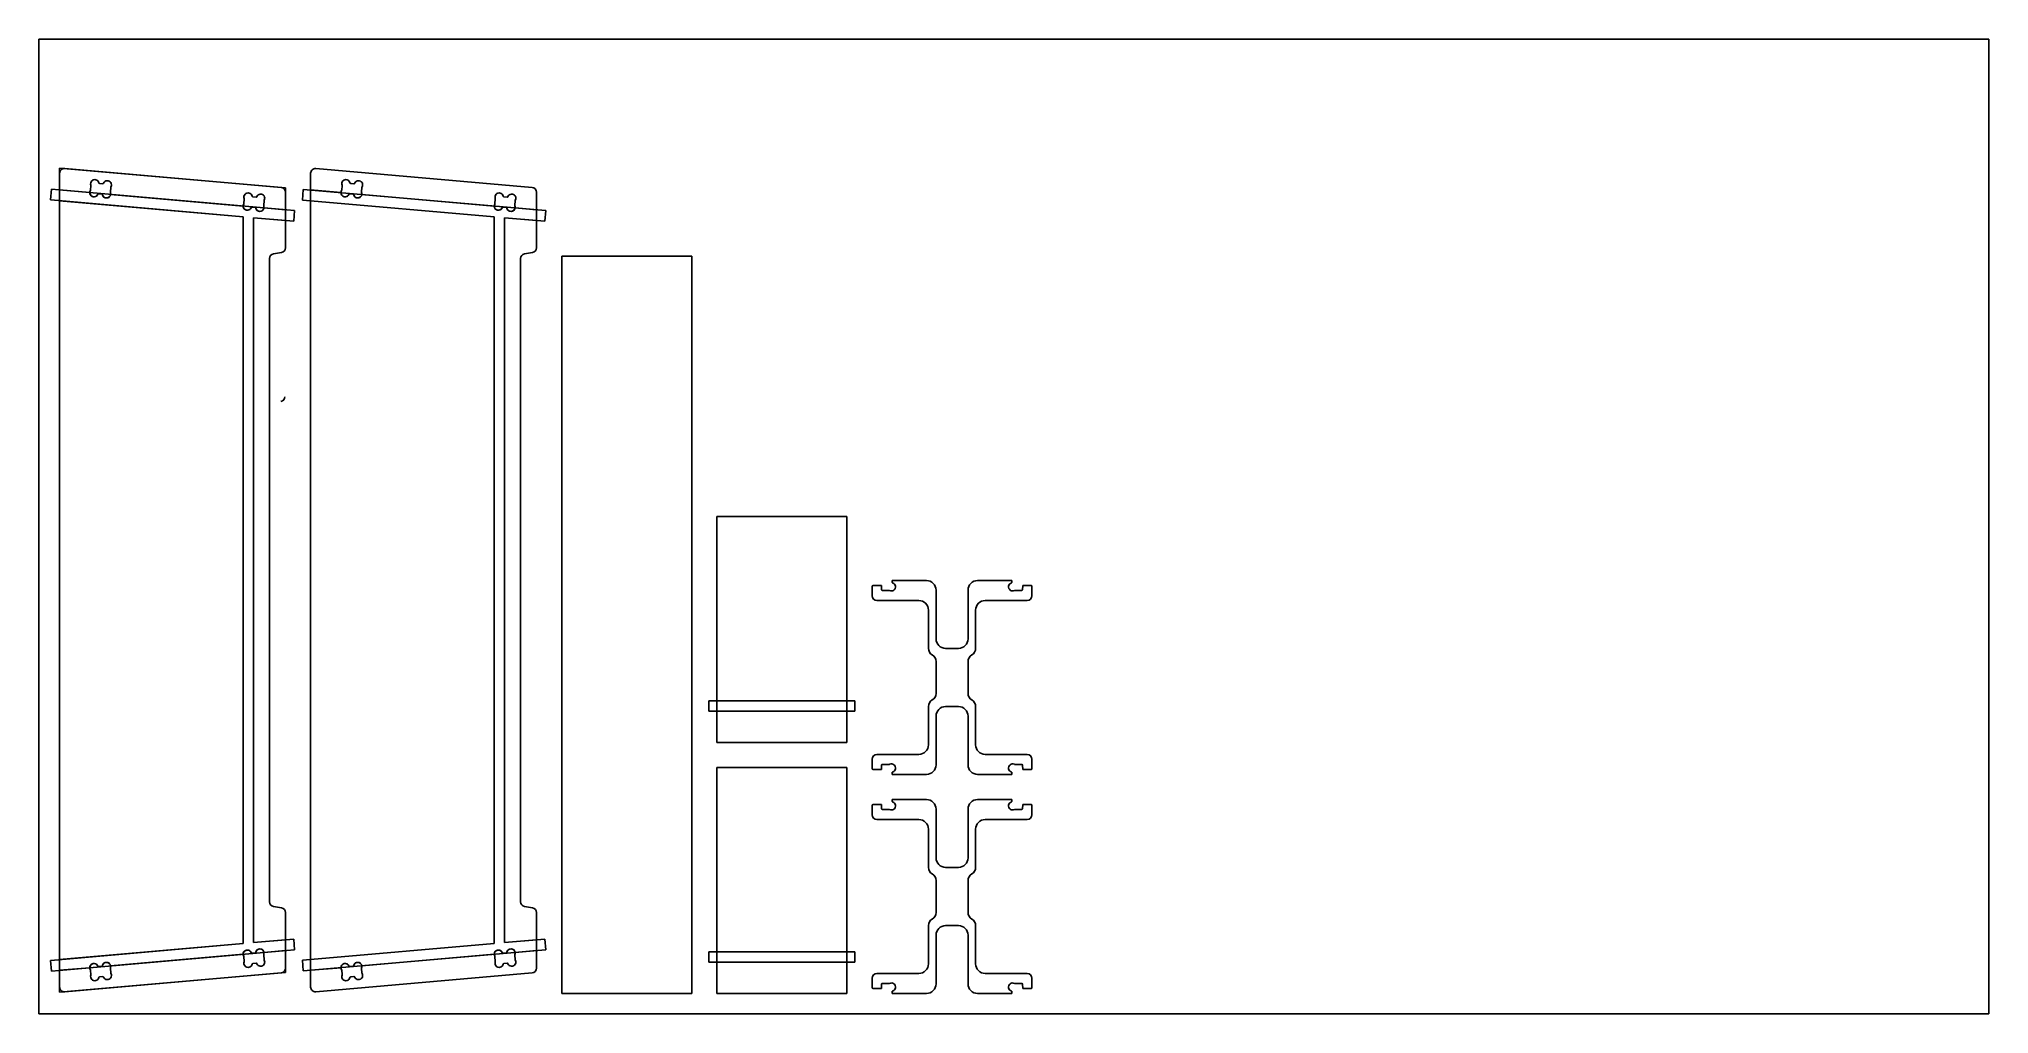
# Model space of a CAD drawing. Extents: x 0 to 96.1, y 0.2 to 48.2.
import ezdxf

# ---------------------------------------------------------------- set-up
doc = ezdxf.new("R2010")
doc.units = 0
doc.header["$MEASUREMENT"] = 0
doc.layers.get('0').update_dxf_attribs({"linetype": 'CONTINUOUS'})
for name, color, linetype in [('BOX_STOCK', 1, 'CONTINUOUS'), ('POCKETS', 171, 'CONTINUOUS'), ('PROFILES_INSIDE', 4, 'CONTINUOUS'), ('PROFILES_OUTSIDE', 6, 'CONTINUOUS')]:
    doc.layers.add(name, color=color, linetype=linetype)

msp = doc.modelspace()

# ---------------------------------------------------------------- linework, layer by layer
at = {"color": 7, "linetype": 'CONTINUOUS'}
for p, q in [((1.022, 40.764), (1.022, 41.587)), ((1.278, 41.822), (11.936, 40.89)), ((13.391, 41.587), (13.391, 40.764)), ((24.305, 40.89), (13.648, 41.822)), ((1.022, 40.764), (2.512, 40.633)), ((1.022, 40.764), (1.022, 40.235)), ((2.544, 40.747), (2.565, 40.987)), ((2.943, 40.575), (3.101, 40.562)), ((2.987, 41.087), (3.146, 41.073)), ((3.545, 40.901), (3.524, 40.661)), ((3.536, 40.544), (10.065, 39.972)), ((10.541, 40.426), (10.699, 40.412)), ((12.152, 40.655), (12.152, 39.79)), ((14.887, 40.633), (13.391, 40.764)), ((13.391, 40.235), (13.391, 40.764)), ((14.919, 40.747), (14.94, 40.987)), ((15.318, 40.575), (15.476, 40.561)), ((15.362, 41.086), (15.521, 41.073)), ((15.92, 40.901), (15.899, 40.661)), ((22.434, 39.972), (15.911, 40.543)), ((22.91, 40.426), (23.069, 40.412)), ((24.521, 39.79), (24.521, 40.655)), ((1.022, 2.851), (1.022, 40.235)), ((10.063, 39.444), (1.022, 40.235)), ((10.063, 3.642), (10.063, 39.444)), ((10.097, 40.086), (10.118, 40.326)), ((10.496, 39.915), (10.655, 39.901)), ((10.577, 39.399), (10.577, 3.687)), ((12.152, 39.261), (10.577, 39.399)), ((11.098, 40.24), (11.077, 40.001)), ((11.089, 39.883), (12.152, 39.79)), ((12.152, 39.261), (12.152, 39.79)), ((13.391, 40.235), (13.391, 2.851)), ((13.391, 40.235), (22.433, 39.444)), ((22.433, 39.444), (22.433, 3.642)), ((22.466, 40.086), (22.487, 40.326)), ((22.865, 39.915), (23.024, 39.901)), ((22.946, 3.687), (22.946, 39.399)), ((22.946, 39.399), (24.521, 39.261)), ((23.468, 40.24), (23.447, 40.001)), ((24.521, 39.79), (23.459, 39.883)), ((24.521, 39.79), (24.521, 39.261)), ((12.152, 39.261), (12.152, 37.92)), ((24.521, 37.92), (24.521, 39.261)), ((11.559, 37.617), (11.956, 37.687)), ((24.326, 37.687), (23.929, 37.617)), ((32.166, 37.511), (25.76, 37.511)), ((25.76, 37.511), (25.76, 1.184)), ((32.166, 1.184), (32.166, 37.511)), ((11.364, 5.701), (11.364, 37.385)), ((23.733, 37.385), (23.733, 5.701)), ((39.811, 24.681), (33.405, 24.681)), ((33.405, 24.681), (33.405, 15.598)), ((39.811, 15.598), (39.811, 24.681)), ((41.05, 21.239), (41.05, 20.777)), ((41.089, 21.279), (41.505, 21.279)), ((41.505, 21.279), (41.518, 21.069)), ((42.034, 21.525), (42.034, 21.445)), ((43.727, 21.525), (42.034, 21.525)), ((47.94, 21.525), (46.247, 21.525)), ((47.94, 21.445), (47.94, 21.525)), ((48.455, 21.069), (48.469, 21.279)), ((48.469, 21.279), (48.885, 21.279)), ((48.924, 20.777), (48.924, 21.239)), ((41.286, 20.54), (43.352, 20.54)), ((41.558, 21.033), (41.898, 21.033)), ((44.2, 18.656), (44.2, 21.052)), ((45.774, 21.052), (45.774, 18.656)), ((46.622, 20.54), (48.688, 20.54)), ((48.076, 21.033), (48.416, 21.033)), ((43.825, 20.068), (43.825, 18.184)), ((46.149, 18.184), (46.149, 20.068)), ((44.2, 17.534), (44.2, 15.965)), ((45.302, 18.184), (44.672, 18.184)), ((45.774, 15.965), (45.774, 17.534)), ((39.811, 15.598), (33.405, 15.598)), ((33.405, 15.089), (33.405, 15.598)), ((39.811, 15.598), (39.811, 15.089)), ((33.405, 15.089), (33.405, 13.552)), ((33.405, 15.089), (39.811, 15.089)), ((39.811, 13.552), (39.811, 15.089)), ((43.825, 15.315), (43.825, 13.431)), ((44.2, 12.446), (44.2, 14.843)), ((44.672, 15.315), (45.302, 15.315)), ((45.774, 14.843), (45.774, 12.446)), ((46.149, 13.431), (46.149, 15.315)), ((33.405, 13.552), (39.811, 13.552)), ((41.05, 12.722), (41.05, 12.259)), ((43.352, 12.958), (41.286, 12.958)), ((48.688, 12.958), (46.622, 12.958)), ((48.924, 12.259), (48.924, 12.722)), ((39.811, 12.313), (33.405, 12.313)), ((33.405, 12.313), (33.405, 3.23)), ((39.811, 3.23), (39.811, 12.313)), ((41.505, 12.22), (41.089, 12.22)), ((41.518, 12.429), (41.505, 12.22)), ((41.898, 12.466), (41.558, 12.466)), ((42.034, 12.054), (42.034, 11.974)), ((42.034, 11.974), (43.727, 11.974)), ((46.247, 11.974), (47.94, 11.974)), ((47.94, 11.974), (47.94, 12.054)), ((48.416, 12.466), (48.076, 12.466)), ((48.469, 12.22), (48.455, 12.429)), ((48.885, 12.22), (48.469, 12.22)), ((42.034, 10.735), (42.034, 10.655)), ((43.727, 10.735), (42.034, 10.735)), ((47.94, 10.735), (46.247, 10.735)), ((47.94, 10.655), (47.94, 10.735)), ((41.05, 10.449), (41.05, 9.987)), ((41.089, 10.489), (41.505, 10.489)), ((41.286, 9.75), (43.352, 9.75)), ((41.505, 10.489), (41.518, 10.279)), ((41.558, 10.243), (41.898, 10.243)), ((44.2, 7.866), (44.2, 10.262)), ((45.774, 10.262), (45.774, 7.866)), ((46.622, 9.75), (48.688, 9.75)), ((48.076, 10.243), (48.416, 10.243)), ((48.455, 10.279), (48.469, 10.489)), ((48.469, 10.489), (48.885, 10.489)), ((48.924, 9.987), (48.924, 10.449)), ((43.825, 9.278), (43.825, 7.394)), ((46.149, 7.394), (46.149, 9.278)), ((44.2, 6.744), (44.2, 5.175)), ((45.302, 7.394), (44.672, 7.394)), ((45.774, 5.175), (45.774, 6.744)), ((11.956, 5.398), (11.559, 5.468)), ((12.152, 5.166), (12.152, 3.824)), ((23.929, 5.468), (24.326, 5.398)), ((24.521, 3.824), (24.521, 5.166)), ((43.825, 4.525), (43.825, 2.641)), ((44.2, 1.656), (44.2, 4.053)), ((44.672, 4.525), (45.302, 4.525)), ((45.774, 4.053), (45.774, 1.656)), ((46.149, 2.641), (46.149, 4.525)), ((1.022, 2.851), (10.063, 3.642)), ((10.065, 3.113), (3.536, 2.542)), ((10.118, 2.759), (10.097, 2.999)), ((10.655, 3.185), (10.496, 3.171)), ((10.577, 3.687), (12.152, 3.824)), ((11.077, 3.085), (11.098, 2.845)), ((12.152, 3.296), (11.089, 3.203)), ((12.152, 3.296), (12.152, 3.824)), ((12.152, 3.296), (12.152, 2.431)), ((22.433, 3.642), (13.391, 2.851)), ((15.911, 2.542), (22.434, 3.113)), ((22.487, 2.759), (22.466, 2.999)), ((23.024, 3.185), (22.865, 3.171)), ((24.521, 3.824), (22.946, 3.687)), ((23.447, 3.085), (23.468, 2.845)), ((23.459, 3.203), (24.521, 3.296)), ((24.521, 3.824), (24.521, 3.296)), ((24.521, 2.431), (24.521, 3.296)), ((33.405, 3.23), (39.811, 3.23)), ((33.405, 2.721), (33.405, 3.23)), ((39.811, 3.23), (39.811, 2.721)), ((1.022, 2.851), (1.022, 2.322)), ((2.512, 2.452), (1.022, 2.322)), ((1.022, 1.498), (1.022, 2.322)), ((11.936, 2.195), (1.278, 1.263)), ((2.565, 2.098), (2.544, 2.338)), ((3.101, 2.524), (2.943, 2.51)), ((3.146, 2.012), (2.987, 1.999)), ((3.524, 2.424), (3.545, 2.184)), ((10.699, 2.673), (10.541, 2.659)), ((13.391, 2.322), (13.391, 2.851)), ((13.391, 2.322), (14.887, 2.453)), ((13.391, 2.322), (13.391, 1.498)), ((13.648, 1.263), (24.305, 2.195)), ((14.94, 2.099), (14.919, 2.339)), ((15.476, 2.524), (15.318, 2.511)), ((15.521, 2.013), (15.362, 1.999)), ((15.899, 2.425), (15.92, 2.185)), ((23.069, 2.673), (22.91, 2.659)), ((33.405, 2.721), (33.405, 1.184)), ((39.811, 2.721), (33.405, 2.721)), ((39.811, 1.184), (39.811, 2.721)), ((41.05, 1.932), (41.05, 1.469)), ((43.352, 2.168), (41.286, 2.168)), ((48.688, 2.168), (46.622, 2.168)), ((48.924, 1.469), (48.924, 1.932)), ((25.76, 1.184), (32.166, 1.184)), ((33.405, 1.184), (39.811, 1.184)), ((41.505, 1.43), (41.089, 1.43)), ((41.518, 1.639), (41.505, 1.43)), ((41.898, 1.676), (41.558, 1.676)), ((42.034, 1.264), (42.034, 1.184)), ((42.034, 1.184), (43.727, 1.184)), ((46.247, 1.184), (47.94, 1.184)), ((47.94, 1.184), (47.94, 1.264)), ((48.416, 1.676), (48.076, 1.676)), ((48.469, 1.43), (48.455, 1.639)), ((48.885, 1.43), (48.469, 1.43))]:
    msp.add_line(p, q, dxfattribs=at)
for centre, radius, start, end in [((1.258, 41.587), 0.236, 85, 180), ((13.627, 41.587), 0.236, 85, 180), ((2.715, 40.63), 0.204, 150.11212, 178.94474), ((2.715, 40.63), 0.204, 178.94474, 337.39955), ((2.504, 40.751), 0.0394, 330.11212, 355), ((2.754, 41.073), 0.204, 12.60048, 199.88782), ((2.525, 40.99), 0.0394, 355, 19.88782), ((2.939, 40.536), 0.0394, 85.00006, 157.39955), ((2.991, 41.126), 0.0394, 192.60048, 265.00006), ((3.098, 40.522), 0.0394, 12.60048, 85.00006), ((3.335, 40.575), 0.204, 192.60048, 351.05518), ((3.15, 41.112), 0.0394, 265.00006, 337.39955), ((3.374, 41.019), 0.204, 330.11222, 157.39955), ((3.563, 40.658), 0.0394, 175, 199.88791), ((3.335, 40.575), 0.204, 351.05518, 19.88791), ((3.584, 40.898), 0.0394, 150.11222, 175), ((10.307, 40.412), 0.204, 12.60048, 199.88782), ((10.544, 40.465), 0.0394, 192.60048, 265.00006), ((10.703, 40.451), 0.0394, 265.00006, 337.39955), ((10.927, 40.358), 0.204, 330.11222, 157.39955), ((11.915, 40.655), 0.236, 0, 85), ((15.09, 40.629), 0.204, 178.94474, 337.39955), ((15.09, 40.629), 0.204, 150.11212, 178.94474), ((14.879, 40.75), 0.0394, 330.11212, 355), ((15.129, 41.073), 0.204, 12.60048, 199.88782), ((14.9, 40.99), 0.0394, 355, 19.88782), ((15.314, 40.536), 0.0394, 85.00006, 157.39955), ((15.366, 41.126), 0.0394, 192.60048, 265.00006), ((15.473, 40.522), 0.0394, 12.60048, 85.00006), ((15.71, 40.575), 0.204, 192.60048, 351.05518), ((15.524, 41.112), 0.0394, 265.00006, 337.39955), ((15.749, 41.018), 0.204, 330.11222, 157.39955), ((15.938, 40.657), 0.0394, 175, 199.88791), ((15.71, 40.575), 0.204, 351.05518, 19.88791), ((15.959, 40.897), 0.0394, 150.11222, 175), ((22.676, 40.412), 0.204, 12.60048, 199.88782), ((22.913, 40.465), 0.0394, 192.60048, 265.00006), ((23.072, 40.451), 0.0394, 265.00006, 337.39955), ((23.296, 40.358), 0.204, 330.11222, 157.39955), ((24.285, 40.655), 0.236, 0, 85), ((10.268, 39.969), 0.204, 150.11212, 178.94474), ((10.268, 39.969), 0.204, 178.94474, 337.39955), ((10.058, 40.09), 0.0394, 330.11212, 355), ((10.079, 40.33), 0.0394, 355, 19.88782), ((10.493, 39.875), 0.0394, 85.00006, 157.39955), ((10.651, 39.862), 0.0394, 12.60048, 85.00006), ((10.888, 39.915), 0.204, 192.60048, 351.05518), ((11.117, 39.997), 0.0394, 175, 199.88791), ((10.888, 39.915), 0.204, 351.05518, 19.88791), ((11.138, 40.237), 0.0394, 150.11222, 175), ((22.638, 39.969), 0.204, 150.11212, 178.94474), ((22.638, 39.969), 0.204, 178.94474, 337.39955), ((22.427, 40.09), 0.0394, 330.11212, 355), ((22.448, 40.33), 0.0394, 355, 19.88782), ((22.862, 39.875), 0.0394, 85.00006, 157.39955), ((23.02, 39.862), 0.0394, 12.60048, 85.00006), ((23.258, 39.915), 0.204, 192.60048, 351.05518), ((23.486, 39.997), 0.0394, 175, 199.88791), ((23.258, 39.915), 0.204, 351.05518, 19.88791), ((23.507, 40.237), 0.0394, 150.11222, 175), ((11.6, 37.385), 0.236, 100, 180), ((11.915, 37.92), 0.236, 280, 0), ((23.97, 37.385), 0.236, 100, 180), ((24.285, 37.92), 0.236, 280, 0), ((41.089, 21.239), 0.0394, 90, 180), ((42, 21.214), 0.204, 245.11211, 72.39953), ((42.074, 21.445), 0.0394, 180, 252.39953), ((43.727, 21.052), 0.472, 0, 90), ((46.247, 21.052), 0.472, 90, 180), ((47.974, 21.214), 0.204, 107.60047, 294.88789), ((47.9, 21.445), 0.0394, 287.60047, 0), ((48.885, 21.239), 0.0394, 0, 90), ((41.286, 20.777), 0.236, 180, 270), ((41.558, 21.072), 0.0394, 183.66194, 270), ((41.898, 20.993), 0.0394, 65.11211, 90), ((43.352, 20.068), 0.472, 0, 90), ((46.622, 20.068), 0.472, 90, 180), ((48.076, 20.993), 0.0394, 90, 114.88789), ((48.416, 21.072), 0.0394, 270, 356.33806), ((48.688, 20.777), 0.236, 270, 0), ((44.672, 18.656), 0.472, 180, 270), ((45.302, 18.656), 0.472, 270, 0), ((44.2, 18.184), 0.375, 180, 240), ((43.825, 17.534), 0.375, 0, 60), ((46.149, 17.534), 0.375, 120, 180), ((45.774, 18.184), 0.375, 300, 0), ((44.2, 15.315), 0.375, 120, 180), ((43.825, 15.965), 0.375, 300, 0), ((46.149, 15.965), 0.375, 180, 240), ((45.774, 15.315), 0.375, 0, 60), ((44.672, 14.843), 0.472, 90, 180), ((45.302, 14.843), 0.472, 0, 90), ((41.286, 12.722), 0.236, 90, 180), ((42, 12.285), 0.204, 287.60047, 114.88789), ((43.352, 13.431), 0.472, 270, 0), ((46.622, 13.431), 0.472, 180, 270), ((47.974, 12.285), 0.204, 65.11211, 252.39953), ((48.688, 12.722), 0.236, 0, 90), ((41.089, 12.259), 0.0394, 180, 270), ((41.558, 12.427), 0.0394, 90, 176.33806), ((41.898, 12.505), 0.0394, 270, 294.88789), ((42.074, 12.054), 0.0394, 107.60047, 180), ((43.727, 12.446), 0.472, 270, 0), ((46.247, 12.446), 0.472, 180, 270), ((47.9, 12.054), 0.0394, 0, 72.39953), ((48.076, 12.505), 0.0394, 245.11211, 270), ((48.416, 12.427), 0.0394, 3.66194, 90), ((48.885, 12.259), 0.0394, 270, 0), ((42, 10.423), 0.204, 245.11211, 72.39953), ((42.074, 10.655), 0.0394, 180, 252.39953), ((43.727, 10.262), 0.472, 0, 90), ((46.247, 10.262), 0.472, 90, 180), ((47.974, 10.423), 0.204, 107.60047, 294.88789), ((47.9, 10.655), 0.0394, 287.60047, 0), ((41.089, 10.449), 0.0394, 90, 180), ((41.286, 9.987), 0.236, 180, 270), ((41.558, 10.282), 0.0394, 183.66194, 270), ((41.898, 10.203), 0.0394, 65.11211, 90), ((43.352, 9.278), 0.472, 0, 90), ((46.622, 9.278), 0.472, 90, 180), ((48.076, 10.203), 0.0394, 90, 114.88789), ((48.416, 10.282), 0.0394, 270, 356.33806), ((48.688, 9.987), 0.236, 270, 0), ((48.885, 10.449), 0.0394, 0, 90), ((44.672, 7.866), 0.472, 180, 270), ((45.302, 7.866), 0.472, 270, 0), ((44.2, 7.394), 0.375, 180, 240), ((43.825, 6.744), 0.375, 0, 60), ((46.149, 6.744), 0.375, 120, 180), ((45.774, 7.394), 0.375, 300, 0), ((11.6, 5.701), 0.236, 180, 260), ((11.915, 5.166), 0.236, 0, 80), ((23.97, 5.701), 0.236, 180, 260), ((24.285, 5.166), 0.236, 0, 80), ((44.2, 4.525), 0.375, 120, 180), ((43.825, 5.175), 0.375, 300, 0), ((46.149, 5.175), 0.375, 180, 240), ((45.774, 4.525), 0.375, 0, 60), ((44.672, 4.053), 0.472, 90, 180), ((45.302, 4.053), 0.472, 0, 90), ((10.268, 3.117), 0.204, 22.60048, 181.05518), ((10.268, 3.117), 0.204, 181.05518, 209.88782), ((10.058, 2.996), 0.0394, 5, 29.88782), ((10.493, 3.21), 0.0394, 202.60048, 275.00006), ((10.651, 3.224), 0.0394, 275.00006, 347.39955), ((10.888, 3.171), 0.204, 8.94474, 167.39955), ((11.117, 3.088), 0.0394, 160.11222, 185), ((10.888, 3.171), 0.204, 340.11222, 8.94474), ((22.638, 3.117), 0.204, 22.60048, 181.05518), ((22.638, 3.117), 0.204, 181.05518, 209.88782), ((22.427, 2.996), 0.0394, 5, 29.88782), ((22.862, 3.21), 0.0394, 202.60048, 275.00006), ((23.02, 3.224), 0.0394, 275.00006, 347.39955), ((23.258, 3.171), 0.204, 8.94474, 167.39955), ((23.486, 3.088), 0.0394, 160.11222, 185), ((23.258, 3.171), 0.204, 340.11222, 8.94474), ((2.715, 2.456), 0.204, 22.60048, 181.05518), ((2.715, 2.456), 0.204, 181.05518, 209.88782), ((2.504, 2.335), 0.0394, 5, 29.88782), ((2.754, 2.012), 0.204, 160.11212, 347.39955), ((2.525, 2.095), 0.0394, 340.11212, 5), ((2.939, 2.549), 0.0394, 202.60048, 275.00006), ((2.991, 1.959), 0.0394, 95.00006, 167.39955), ((3.098, 2.563), 0.0394, 275.00006, 347.39955), ((3.335, 2.51), 0.204, 8.94474, 167.39955), ((3.15, 1.973), 0.0394, 22.60048, 95.00006), ((3.374, 2.067), 0.204, 202.60048, 29.88791), ((3.563, 2.427), 0.0394, 160.11222, 185), ((3.335, 2.51), 0.204, 340.11222, 8.94474), ((3.584, 2.188), 0.0394, 185, 209.88791), ((10.307, 2.673), 0.204, 160.11212, 347.39955), ((10.079, 2.756), 0.0394, 340.11212, 5), ((10.544, 2.62), 0.0394, 95.00006, 167.39955), ((10.703, 2.634), 0.0394, 22.60048, 95.00006), ((10.927, 2.727), 0.204, 202.60048, 29.88791), ((11.138, 2.848), 0.0394, 185, 209.88791), ((11.915, 2.431), 0.236, 275, 0), ((15.09, 2.456), 0.204, 22.60048, 181.05518), ((15.09, 2.456), 0.204, 181.05518, 209.88782), ((14.879, 2.335), 0.0394, 5, 29.88782), ((15.129, 2.013), 0.204, 160.11212, 347.39955), ((14.9, 2.095), 0.0394, 340.11212, 5), ((15.314, 2.55), 0.0394, 202.60048, 275.00006), ((15.366, 1.96), 0.0394, 95.00006, 167.39955), ((15.473, 2.564), 0.0394, 275.00006, 347.39955), ((15.71, 2.511), 0.204, 8.94474, 167.39955), ((15.524, 1.974), 0.0394, 22.60048, 95.00006), ((15.749, 2.067), 0.204, 202.60048, 29.88791), ((15.938, 2.428), 0.0394, 160.11222, 185), ((15.71, 2.511), 0.204, 340.11222, 8.94474), ((15.959, 2.188), 0.0394, 185, 209.88791), ((22.676, 2.673), 0.204, 160.11212, 347.39955), ((22.448, 2.756), 0.0394, 340.11212, 5), ((22.913, 2.62), 0.0394, 95.00006, 167.39955), ((23.072, 2.634), 0.0394, 22.60048, 95.00006), ((23.296, 2.727), 0.204, 202.60048, 29.88791), ((23.507, 2.848), 0.0394, 185, 209.88791), ((24.285, 2.431), 0.236, 275, 0), ((41.286, 1.932), 0.236, 90, 180), ((43.352, 2.641), 0.472, 270, 0), ((46.622, 2.641), 0.472, 180, 270), ((48.688, 1.932), 0.236, 0, 90), ((1.258, 1.498), 0.236, 180, 275), ((13.627, 1.498), 0.236, 180, 275), ((41.089, 1.469), 0.0394, 180, 270), ((41.558, 1.637), 0.0394, 90, 176.33806), ((41.898, 1.715), 0.0394, 270, 294.88789), ((42, 1.495), 0.204, 287.60047, 114.88789), ((42.074, 1.264), 0.0394, 107.60047, 180), ((43.727, 1.656), 0.472, 270, 0), ((46.247, 1.656), 0.472, 180, 270), ((47.974, 1.495), 0.204, 65.11211, 252.39953), ((47.9, 1.264), 0.0394, 0, 72.39953), ((48.076, 1.715), 0.0394, 245.11211, 270), ((48.416, 1.637), 0.0394, 3.66194, 90), ((48.885, 1.469), 0.0394, 270, 0)]:
    msp.add_arc(centre, radius, start, end, dxfattribs=at)
at = {"layer": 'BOX_STOCK'}
for p, q in [((96.071, 48.202), (0.008, 48.202)), ((0.008, 48.202), (0.008, 0.171)), ((96.071, 0.171), (96.071, 48.202)), ((0.008, 0.171), (96.071, 0.171))]:
    msp.add_line(p, q, dxfattribs=at)
at = {"layer": 'POCKETS'}
for p, q in [((0.617, 40.799), (0.571, 40.274)), ((1.009, 40.765), (0.617, 40.799)), ((12.21, 39.785), (1.009, 40.765)), ((13.03, 40.795), (12.984, 40.27)), ((13.422, 40.761), (13.03, 40.795)), ((24.579, 39.785), (13.422, 40.761)), ((0.571, 40.274), (0.964, 40.24)), ((0.964, 40.24), (10.063, 39.444)), ((10.063, 39.444), (10.063, 3.642)), ((10.577, 39.399), (12.164, 39.26)), ((10.577, 3.687), (10.577, 39.399)), ((12.602, 39.751), (12.21, 39.785)), ((12.556, 39.226), (12.602, 39.751)), ((12.984, 40.27), (13.376, 40.236)), ((13.376, 40.236), (22.433, 39.444)), ((22.433, 39.444), (22.433, 3.642)), ((22.946, 39.399), (24.533, 39.26)), ((22.946, 3.687), (22.946, 39.399)), ((24.971, 39.751), (24.579, 39.785)), ((24.925, 39.226), (24.971, 39.751)), ((12.164, 39.26), (12.556, 39.226)), ((24.533, 39.26), (24.925, 39.226)), ((40.204, 15.598), (33.011, 15.598)), ((33.011, 15.598), (33.011, 15.089)), ((40.204, 15.089), (40.204, 15.598)), ((33.011, 15.089), (40.204, 15.089)), ((12.556, 3.86), (12.164, 3.825)), ((12.602, 3.335), (12.556, 3.86)), ((24.925, 3.86), (24.533, 3.825)), ((24.971, 3.335), (24.925, 3.86)), ((10.063, 3.642), (0.964, 2.845)), ((1.009, 2.321), (12.21, 3.301)), ((12.164, 3.825), (10.577, 3.687)), ((12.21, 3.301), (12.602, 3.335)), ((22.433, 3.642), (13.376, 2.849)), ((13.422, 2.325), (24.579, 3.301)), ((24.533, 3.825), (22.946, 3.687)), ((24.579, 3.301), (24.971, 3.335)), ((40.204, 3.23), (33.011, 3.23)), ((33.011, 3.23), (33.011, 2.721)), ((40.204, 2.721), (40.204, 3.23)), ((0.964, 2.845), (0.571, 2.811)), ((0.571, 2.811), (0.617, 2.286)), ((0.617, 2.286), (1.009, 2.321)), ((13.376, 2.849), (12.984, 2.815)), ((12.984, 2.815), (13.03, 2.29)), ((13.03, 2.29), (13.422, 2.325)), ((33.011, 2.721), (40.204, 2.721))]:
    msp.add_line(p, q, dxfattribs=at)
at = {"layer": 'PROFILES_INSIDE'}
for p, q in [((2.565, 40.987), (2.544, 40.747)), ((2.943, 40.575), (3.101, 40.562)), ((3.146, 41.073), (2.987, 41.087)), ((3.524, 40.661), (3.545, 40.901)), ((10.699, 40.412), (10.541, 40.426)), ((14.94, 40.987), (14.919, 40.747)), ((15.318, 40.575), (15.476, 40.561)), ((15.521, 41.073), (15.362, 41.086)), ((15.899, 40.661), (15.92, 40.901)), ((23.069, 40.412), (22.91, 40.426)), ((10.118, 40.326), (10.097, 40.086)), ((10.496, 39.915), (10.655, 39.901)), ((11.077, 40.001), (11.098, 40.24)), ((22.487, 40.326), (22.466, 40.086)), ((22.865, 39.915), (23.024, 39.901)), ((23.447, 40.001), (23.468, 40.24)), ((10.097, 2.999), (10.118, 2.759)), ((10.655, 3.185), (10.496, 3.171)), ((11.098, 2.845), (11.077, 3.085)), ((22.466, 2.999), (22.487, 2.759)), ((23.024, 3.185), (22.865, 3.171)), ((23.468, 2.845), (23.447, 3.085)), ((2.544, 2.338), (2.565, 2.098)), ((3.101, 2.524), (2.943, 2.51)), ((2.987, 1.999), (3.146, 2.012)), ((3.545, 2.184), (3.524, 2.424)), ((10.541, 2.659), (10.699, 2.673)), ((14.919, 2.339), (14.94, 2.099)), ((15.476, 2.524), (15.318, 2.511)), ((15.362, 1.999), (15.521, 2.013)), ((15.92, 2.185), (15.899, 2.425)), ((22.91, 2.659), (23.069, 2.673))]:
    msp.add_line(p, q, dxfattribs=at)
for centre, radius, start, end in [((2.715, 40.63), 0.204, 150.11212, 337.39955), ((2.504, 40.751), 0.0394, 330.11212, 355), ((2.754, 41.073), 0.204, 12.60048, 199.88782), ((2.525, 40.99), 0.0394, 355, 19.88782), ((2.939, 40.536), 0.0394, 85.00006, 157.39955), ((2.991, 41.126), 0.0394, 192.60048, 265.00006), ((3.098, 40.522), 0.0394, 12.60048, 85.00006), ((3.335, 40.575), 0.204, 192.60048, 19.88791), ((3.15, 41.112), 0.0394, 265.00006, 337.39955), ((3.374, 41.019), 0.204, 330.11222, 157.39955), ((3.563, 40.658), 0.0394, 175, 199.88791), ((3.584, 40.898), 0.0394, 150.11222, 175), ((10.307, 40.412), 0.204, 12.60048, 199.88782), ((10.544, 40.465), 0.0394, 192.60048, 265.00006), ((10.703, 40.451), 0.0394, 265.00006, 337.39955), ((10.927, 40.358), 0.204, 330.11222, 157.39955), ((15.09, 40.629), 0.204, 150.11212, 337.39955), ((14.879, 40.75), 0.0394, 330.11212, 355), ((15.129, 41.073), 0.204, 12.60048, 199.88782), ((14.9, 40.99), 0.0394, 355, 19.88782), ((15.314, 40.536), 0.0394, 85.00006, 157.39955), ((15.366, 41.126), 0.0394, 192.60048, 265.00006), ((15.473, 40.522), 0.0394, 12.60048, 85.00006), ((15.71, 40.575), 0.204, 192.60048, 19.88791), ((15.524, 41.112), 0.0394, 265.00006, 337.39955), ((15.749, 41.018), 0.204, 330.11222, 157.39955), ((15.938, 40.657), 0.0394, 175, 199.88791), ((15.959, 40.897), 0.0394, 150.11222, 175), ((22.676, 40.412), 0.204, 12.60048, 199.88782), ((22.913, 40.465), 0.0394, 192.60048, 265.00006), ((23.072, 40.451), 0.0394, 265.00006, 337.39955), ((23.296, 40.358), 0.204, 330.11222, 157.39955), ((10.268, 39.969), 0.204, 150.11212, 337.39955), ((10.058, 40.09), 0.0394, 330.11212, 355), ((10.079, 40.33), 0.0394, 355, 19.88782), ((10.493, 39.875), 0.0394, 85.00006, 157.39955), ((10.651, 39.862), 0.0394, 12.60048, 85.00006), ((10.888, 39.915), 0.204, 192.60048, 19.88791), ((11.117, 39.997), 0.0394, 175, 199.88791), ((11.138, 40.237), 0.0394, 150.11222, 175), ((22.638, 39.969), 0.204, 150.11212, 337.39955), ((22.427, 40.09), 0.0394, 330.11212, 355), ((22.448, 40.33), 0.0394, 355, 19.88782), ((22.862, 39.875), 0.0394, 85.00006, 157.39955), ((23.02, 39.862), 0.0394, 12.60048, 85.00006), ((23.258, 39.915), 0.204, 192.60048, 19.88791), ((23.486, 39.997), 0.0394, 175, 199.88791), ((23.507, 40.237), 0.0394, 150.11222, 175), ((11.888, 30.582), 0.236, 280, 0), ((10.268, 3.117), 0.204, 22.60048, 209.88782), ((10.058, 2.996), 0.0394, 5, 29.88782), ((10.493, 3.21), 0.0394, 202.60048, 275.00006), ((10.651, 3.224), 0.0394, 275.00006, 347.39955), ((10.888, 3.171), 0.204, 340.11222, 167.39955), ((11.117, 3.088), 0.0394, 160.11222, 185), ((22.638, 3.117), 0.204, 22.60048, 209.88782), ((22.427, 2.996), 0.0394, 5, 29.88782), ((22.862, 3.21), 0.0394, 202.60048, 275.00006), ((23.02, 3.224), 0.0394, 275.00006, 347.39955), ((23.258, 3.171), 0.204, 340.11222, 167.39955), ((23.486, 3.088), 0.0394, 160.11222, 185), ((2.715, 2.456), 0.204, 22.60048, 209.88782), ((2.504, 2.335), 0.0394, 5, 29.88782), ((2.754, 2.012), 0.204, 160.11212, 347.39955), ((2.525, 2.095), 0.0394, 340.11212, 5), ((2.939, 2.549), 0.0394, 202.60048, 275.00006), ((2.991, 1.959), 0.0394, 95.00006, 167.39955), ((3.098, 2.563), 0.0394, 275.00006, 347.39955), ((3.335, 2.51), 0.204, 340.11222, 167.39955), ((3.15, 1.973), 0.0394, 22.60048, 95.00006), ((3.374, 2.067), 0.204, 202.60048, 29.88791), ((3.563, 2.427), 0.0394, 160.11222, 185), ((3.584, 2.188), 0.0394, 185, 209.88791), ((10.307, 2.673), 0.204, 160.11212, 347.39955), ((10.079, 2.756), 0.0394, 340.11212, 5), ((10.544, 2.62), 0.0394, 95.00006, 167.39955), ((10.703, 2.634), 0.0394, 22.60048, 95.00006), ((10.927, 2.727), 0.204, 202.60048, 29.88791), ((11.138, 2.848), 0.0394, 185, 209.88791), ((15.09, 2.456), 0.204, 22.60048, 209.88782), ((14.879, 2.335), 0.0394, 5, 29.88782), ((15.129, 2.013), 0.204, 160.11212, 347.39955), ((14.9, 2.095), 0.0394, 340.11212, 5), ((15.314, 2.55), 0.0394, 202.60048, 275.00006), ((15.366, 1.96), 0.0394, 95.00006, 167.39955), ((15.473, 2.564), 0.0394, 275.00006, 347.39955), ((15.71, 2.511), 0.204, 340.11222, 167.39955), ((15.524, 1.974), 0.0394, 22.60048, 95.00006), ((15.749, 2.067), 0.204, 202.60048, 29.88791), ((15.938, 2.428), 0.0394, 160.11222, 185), ((15.959, 2.188), 0.0394, 185, 209.88791), ((22.676, 2.673), 0.204, 160.11212, 347.39955), ((22.448, 2.756), 0.0394, 340.11212, 5), ((22.913, 2.62), 0.0394, 95.00006, 167.39955), ((23.072, 2.634), 0.0394, 22.60048, 95.00006), ((23.296, 2.727), 0.204, 202.60048, 29.88791), ((23.507, 2.848), 0.0394, 185, 209.88791)]:
    msp.add_arc(centre, radius, start, end, dxfattribs=at)
at = {"layer": 'PROFILES_OUTSIDE'}
for p, q in [((12.152, 40.871), (1.022, 41.845)), ((1.022, 41.845), (1.022, 1.24)), ((13.391, 41.587), (13.391, 1.498)), ((24.305, 40.89), (13.648, 41.822)), ((12.152, 37.92), (12.152, 40.871)), ((24.521, 37.92), (24.521, 40.655)), ((11.559, 37.617), (11.956, 37.687)), ((23.929, 37.617), (24.326, 37.687)), ((32.166, 37.511), (25.76, 37.511)), ((25.76, 37.511), (25.76, 1.184)), ((32.166, 1.184), (32.166, 37.511)), ((11.364, 5.701), (11.364, 37.385)), ((23.733, 5.701), (23.733, 37.385)), ((33.405, 24.681), (33.405, 13.552)), ((39.811, 24.681), (33.405, 24.681)), ((39.811, 13.552), (39.811, 24.681)), ((41.05, 21.239), (41.05, 20.777)), ((41.505, 21.279), (41.089, 21.279)), ((41.518, 21.069), (41.505, 21.279)), ((42.034, 21.525), (42.034, 21.445)), ((43.727, 21.525), (42.034, 21.525)), ((47.94, 21.525), (46.247, 21.525)), ((47.94, 21.445), (47.94, 21.525)), ((48.469, 21.279), (48.455, 21.069)), ((48.885, 21.279), (48.469, 21.279)), ((48.924, 20.777), (48.924, 21.239)), ((41.286, 20.54), (43.352, 20.54)), ((41.898, 21.033), (41.558, 21.033)), ((44.2, 18.656), (44.2, 21.052)), ((45.774, 21.052), (45.774, 18.656)), ((46.622, 20.54), (48.688, 20.54)), ((48.416, 21.033), (48.076, 21.033)), ((43.825, 20.068), (43.825, 18.184)), ((46.149, 18.184), (46.149, 20.068)), ((44.2, 17.534), (44.2, 15.965)), ((45.302, 18.184), (44.672, 18.184)), ((45.774, 15.965), (45.774, 17.534)), ((43.825, 15.315), (43.825, 13.431)), ((44.2, 12.446), (44.2, 14.843)), ((44.672, 15.315), (45.302, 15.315)), ((45.774, 14.843), (45.774, 12.446)), ((46.149, 13.431), (46.149, 15.315)), ((33.405, 13.552), (39.811, 13.552)), ((41.05, 12.722), (41.05, 12.259)), ((43.352, 12.958), (41.286, 12.958)), ((48.688, 12.958), (46.622, 12.958)), ((48.924, 12.259), (48.924, 12.722)), ((39.811, 12.313), (33.405, 12.313)), ((33.405, 12.313), (33.405, 1.184)), ((39.811, 1.184), (39.811, 12.313)), ((41.089, 12.22), (41.505, 12.22)), ((41.505, 12.22), (41.518, 12.429)), ((41.558, 12.466), (41.898, 12.466)), ((42.034, 12.054), (42.034, 11.974)), ((42.034, 11.974), (43.727, 11.974)), ((46.247, 11.974), (47.94, 11.974)), ((47.94, 11.974), (47.94, 12.054)), ((48.076, 12.466), (48.416, 12.466)), ((48.455, 12.429), (48.469, 12.22)), ((48.469, 12.22), (48.885, 12.22)), ((42.034, 10.735), (42.034, 10.655)), ((43.727, 10.735), (42.034, 10.735)), ((47.94, 10.735), (46.247, 10.735)), ((47.94, 10.655), (47.94, 10.735)), ((41.05, 10.449), (41.05, 9.987)), ((41.505, 10.489), (41.089, 10.489)), ((41.286, 9.75), (43.352, 9.75)), ((41.518, 10.279), (41.505, 10.489)), ((41.898, 10.243), (41.558, 10.243)), ((44.2, 7.866), (44.2, 10.262)), ((45.774, 10.262), (45.774, 7.866)), ((46.622, 9.75), (48.688, 9.75)), ((48.416, 10.243), (48.076, 10.243)), ((48.469, 10.489), (48.455, 10.279)), ((48.885, 10.489), (48.469, 10.489)), ((48.924, 9.987), (48.924, 10.449)), ((43.825, 9.278), (43.825, 7.394)), ((46.149, 7.394), (46.149, 9.278)), ((44.2, 6.744), (44.2, 5.175)), ((45.302, 7.394), (44.672, 7.394)), ((45.774, 5.175), (45.774, 6.744)), ((11.956, 5.398), (11.559, 5.468)), ((12.152, 2.214), (12.152, 5.166)), ((24.326, 5.398), (23.929, 5.468)), ((24.521, 2.431), (24.521, 5.166)), ((43.825, 4.525), (43.825, 2.641)), ((44.2, 1.656), (44.2, 4.053)), ((44.672, 4.525), (45.302, 4.525)), ((45.774, 4.053), (45.774, 1.656)), ((46.149, 2.641), (46.149, 4.525)), ((1.022, 1.24), (12.152, 2.214)), ((13.648, 1.263), (24.305, 2.195)), ((41.05, 1.932), (41.05, 1.469)), ((43.352, 2.168), (41.286, 2.168)), ((48.688, 2.168), (46.622, 2.168)), ((48.924, 1.469), (48.924, 1.932)), ((25.76, 1.184), (32.166, 1.184)), ((33.405, 1.184), (39.811, 1.184)), ((41.089, 1.43), (41.505, 1.43)), ((41.505, 1.43), (41.518, 1.639)), ((41.558, 1.676), (41.898, 1.676)), ((42.034, 1.264), (42.034, 1.184)), ((42.034, 1.184), (43.727, 1.184)), ((46.247, 1.184), (47.94, 1.184)), ((47.94, 1.184), (47.94, 1.264)), ((48.076, 1.676), (48.416, 1.676)), ((48.455, 1.639), (48.469, 1.43)), ((48.469, 1.43), (48.885, 1.43))]:
    msp.add_line(p, q, dxfattribs=at)
for centre, radius, start, end in [((13.627, 41.587), 0.236, 85, 180), ((24.285, 40.655), 0.236, 0, 85), ((11.6, 37.385), 0.236, 100, 180), ((11.915, 37.92), 0.236, 280, 0), ((23.97, 37.385), 0.236, 100, 180), ((24.285, 37.92), 0.236, 280, 0), ((41.089, 21.239), 0.0394, 90, 180), ((42, 21.214), 0.204, 245.11211, 72.39953), ((42.074, 21.445), 0.0394, 180, 252.39953), ((43.727, 21.052), 0.472, 0, 90), ((46.247, 21.052), 0.472, 90, 180), ((47.974, 21.214), 0.204, 107.60047, 294.88789), ((47.9, 21.445), 0.0394, 287.60047, 0), ((48.885, 21.239), 0.0394, 0, 90), ((41.286, 20.777), 0.236, 180, 270), ((41.558, 21.072), 0.0394, 183.66194, 270), ((41.898, 20.993), 0.0394, 65.11211, 90), ((43.352, 20.068), 0.472, 0, 90), ((46.622, 20.068), 0.472, 90, 180), ((48.076, 20.993), 0.0394, 90, 114.88789), ((48.416, 21.072), 0.0394, 270, 356.33806), ((48.688, 20.777), 0.236, 270, 0), ((44.672, 18.656), 0.472, 180, 270), ((45.302, 18.656), 0.472, 270, 0), ((44.2, 18.184), 0.375, 180, 240), ((43.825, 17.534), 0.375, 0, 60), ((46.149, 17.534), 0.375, 120, 180), ((45.774, 18.184), 0.375, 300, 0), ((44.2, 15.315), 0.375, 120, 180), ((43.825, 15.965), 0.375, 300, 0), ((46.149, 15.965), 0.375, 180, 240), ((45.774, 15.315), 0.375, 0, 60), ((44.672, 14.843), 0.472, 90, 180), ((45.302, 14.843), 0.472, 0, 90), ((41.286, 12.722), 0.236, 90, 180), ((42, 12.285), 0.204, 287.60047, 114.88789), ((43.352, 13.431), 0.472, 270, 0), ((46.622, 13.431), 0.472, 180, 270), ((47.974, 12.285), 0.204, 65.11211, 252.39953), ((48.688, 12.722), 0.236, 0, 90), ((41.089, 12.259), 0.0394, 180, 270), ((41.558, 12.427), 0.0394, 90, 176.33806), ((41.898, 12.505), 0.0394, 270, 294.88789), ((42.074, 12.054), 0.0394, 107.60047, 180), ((43.727, 12.446), 0.472, 270, 0), ((46.247, 12.446), 0.472, 180, 270), ((47.9, 12.054), 0.0394, 0, 72.39953), ((48.076, 12.505), 0.0394, 245.11211, 270), ((48.416, 12.427), 0.0394, 3.66194, 90), ((48.885, 12.259), 0.0394, 270, 0), ((42, 10.423), 0.204, 245.11211, 72.39953), ((42.074, 10.655), 0.0394, 180, 252.39953), ((43.727, 10.262), 0.472, 0, 90), ((46.247, 10.262), 0.472, 90, 180), ((47.974, 10.423), 0.204, 107.60047, 294.88789), ((47.9, 10.655), 0.0394, 287.60047, 0), ((41.089, 10.449), 0.0394, 90, 180), ((41.286, 9.987), 0.236, 180, 270), ((41.558, 10.282), 0.0394, 183.66194, 270), ((41.898, 10.203), 0.0394, 65.11211, 90), ((43.352, 9.278), 0.472, 0, 90), ((46.622, 9.278), 0.472, 90, 180), ((48.076, 10.203), 0.0394, 90, 114.88789), ((48.416, 10.282), 0.0394, 270, 356.33806), ((48.688, 9.987), 0.236, 270, 0), ((48.885, 10.449), 0.0394, 0, 90), ((44.672, 7.866), 0.472, 180, 270), ((45.302, 7.866), 0.472, 270, 0), ((44.2, 7.394), 0.375, 180, 240), ((43.825, 6.744), 0.375, 0, 60), ((46.149, 6.744), 0.375, 120, 180), ((45.774, 7.394), 0.375, 300, 0), ((11.6, 5.701), 0.236, 180, 260), ((11.915, 5.166), 0.236, 0, 80), ((23.97, 5.701), 0.236, 180, 260), ((24.285, 5.166), 0.236, 0, 80), ((44.2, 4.525), 0.375, 120, 180), ((43.825, 5.175), 0.375, 300, 0), ((46.149, 5.175), 0.375, 180, 240), ((45.774, 4.525), 0.375, 0, 60), ((44.672, 4.053), 0.472, 90, 180), ((45.302, 4.053), 0.472, 0, 90), ((24.285, 2.431), 0.236, 275, 0), ((41.286, 1.932), 0.236, 90, 180), ((43.352, 2.641), 0.472, 270, 0), ((46.622, 2.641), 0.472, 180, 270), ((48.688, 1.932), 0.236, 0, 90), ((13.627, 1.498), 0.236, 180, 275), ((41.089, 1.469), 0.0394, 180, 270), ((41.558, 1.637), 0.0394, 90, 176.33806), ((41.898, 1.715), 0.0394, 270, 294.88789), ((42, 1.495), 0.204, 287.60047, 114.88789), ((42.074, 1.264), 0.0394, 107.60047, 180), ((43.727, 1.656), 0.472, 270, 0), ((46.247, 1.656), 0.472, 180, 270), ((47.974, 1.495), 0.204, 65.11211, 252.39953), ((47.9, 1.264), 0.0394, 0, 72.39953), ((48.076, 1.715), 0.0394, 245.11211, 270), ((48.416, 1.637), 0.0394, 3.66194, 90), ((48.885, 1.469), 0.0394, 270, 0)]:
    msp.add_arc(centre, radius, start, end, dxfattribs=at)

doc.saveas('drawing.dxf')
